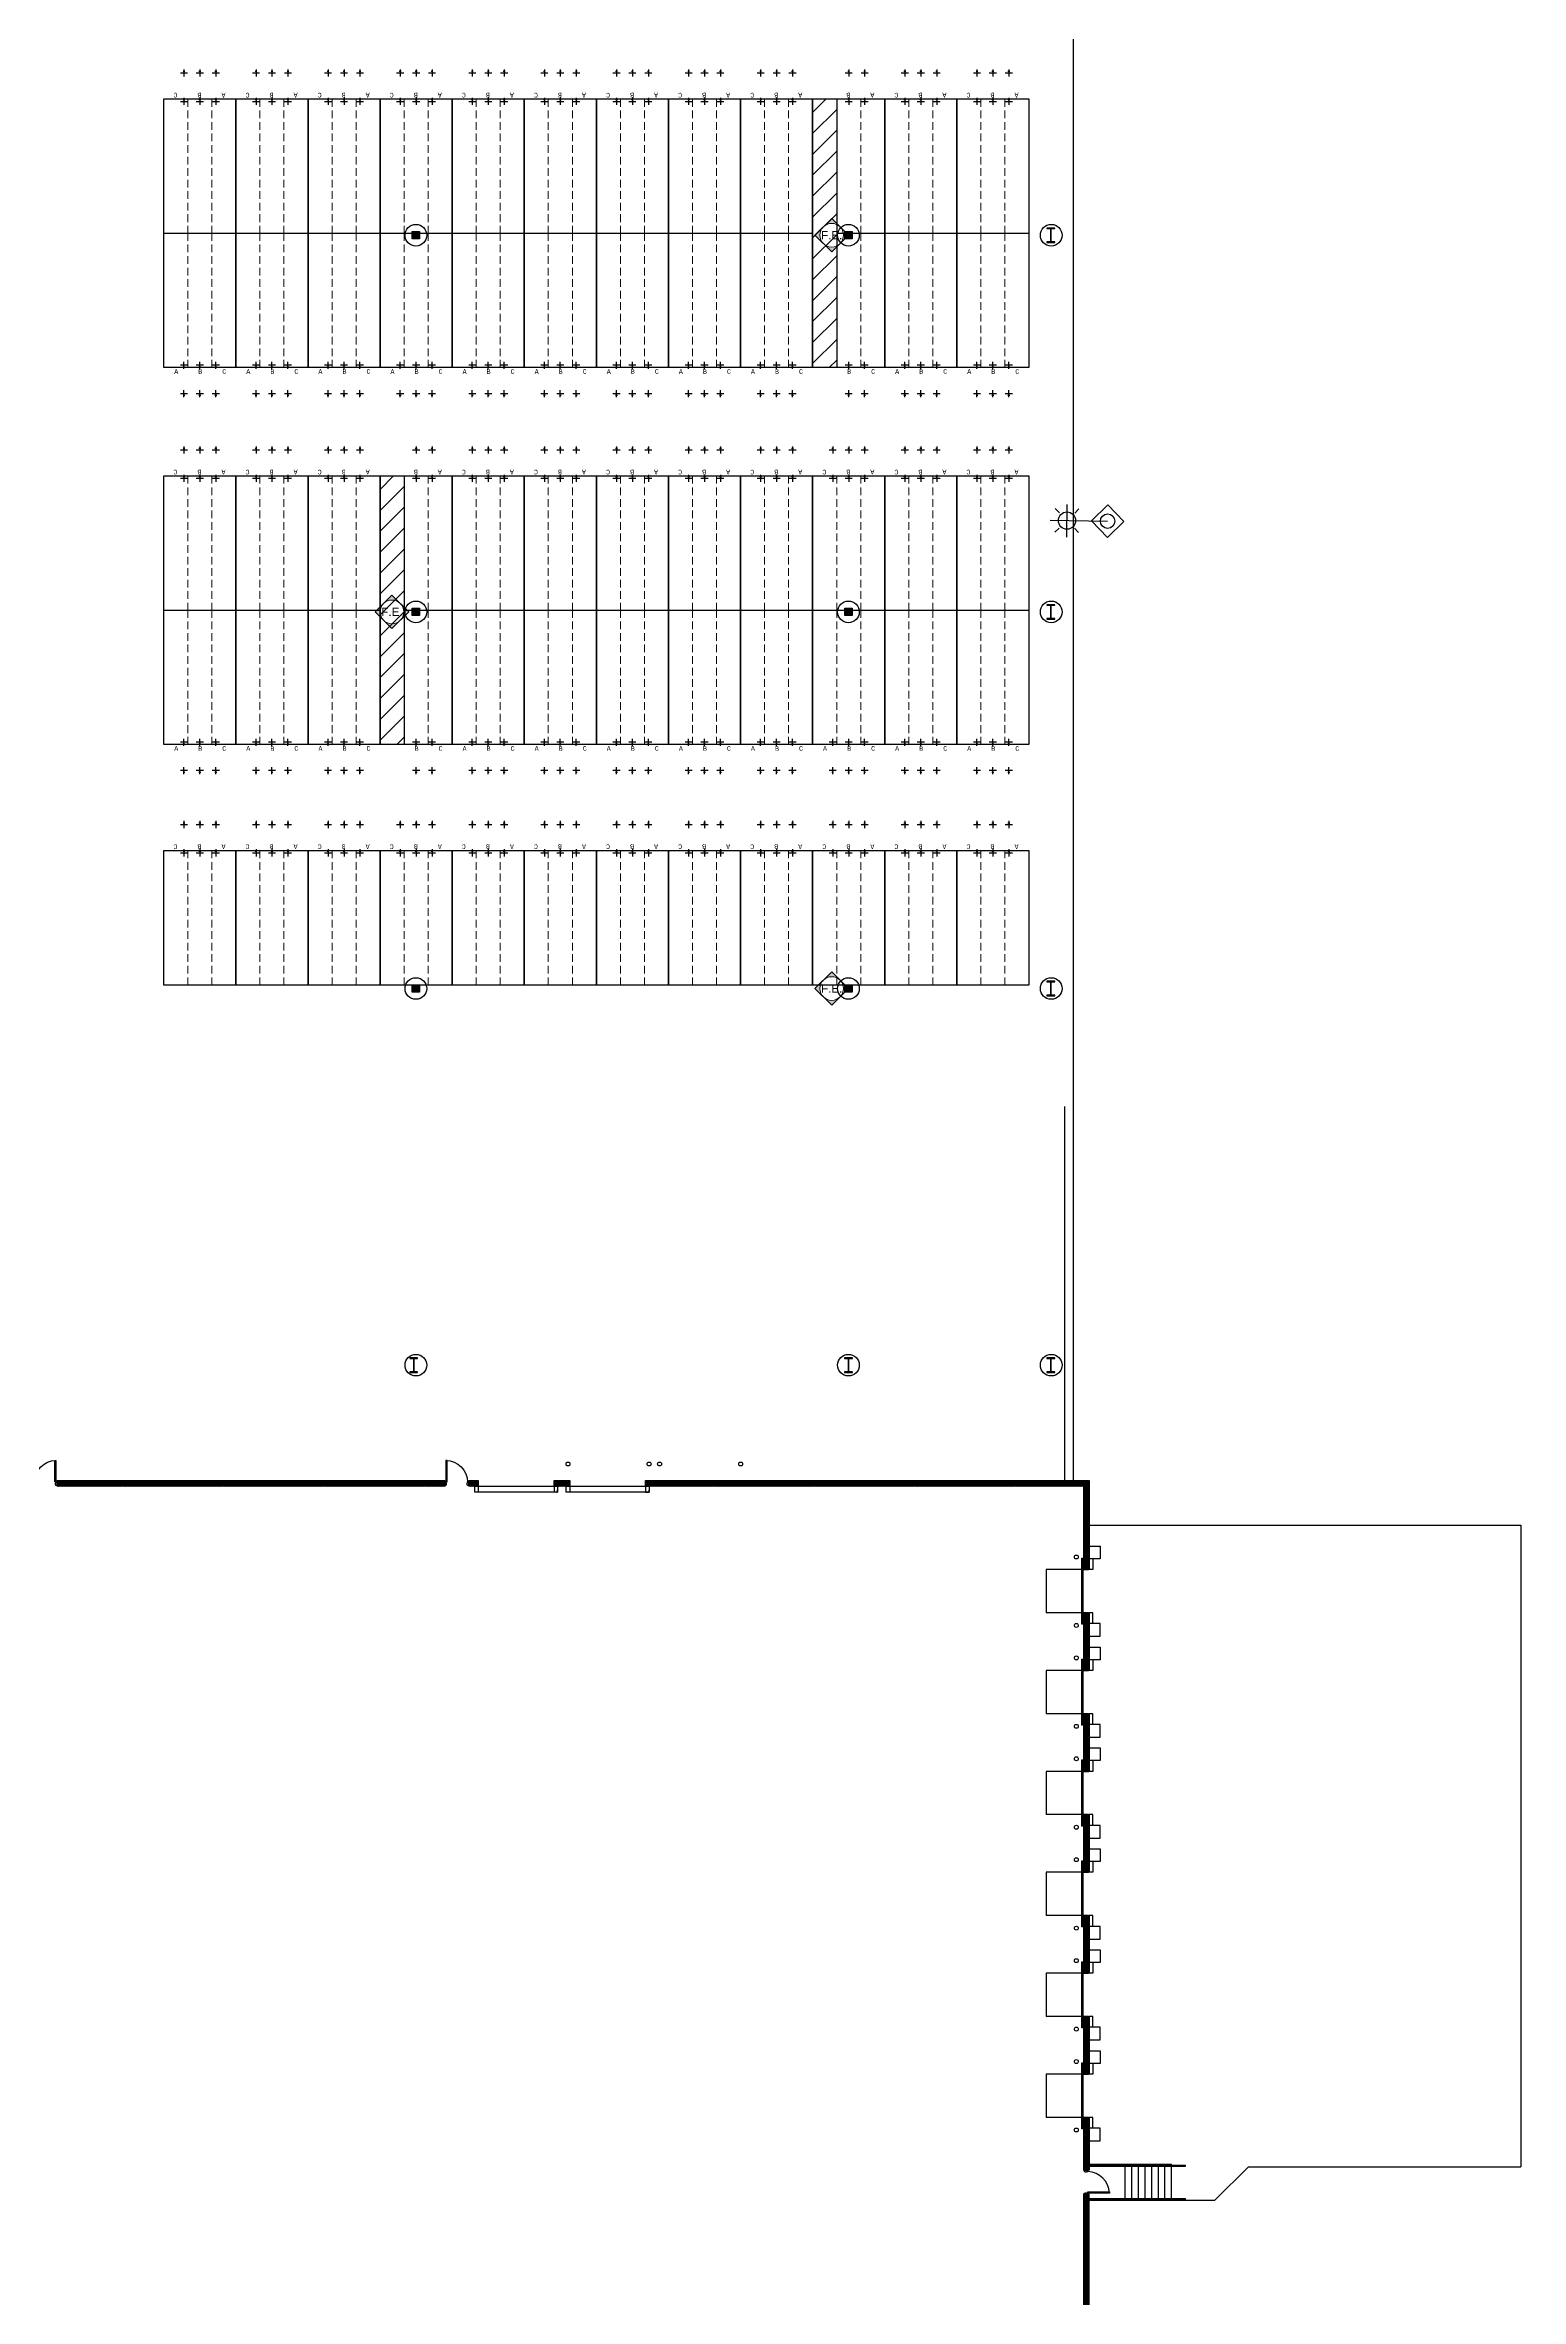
# Model space of a CAD drawing. Header units: inches. Extents: x -233729 to 737493, y -275239 to 196021.
# Drawn here: x 385076 to 447473, y -107052 to -11750 of the extents above; entities that cross this region are included whole.
import ezdxf
from ezdxf.enums import TextEntityAlignment as Align

# ---------------------------------------------------------------- set-up
doc = ezdxf.new("R2010")
doc.units = ezdxf.units.IN
doc.header["$MEASUREMENT"] = 0
doc.linetypes.add('DASHED', pattern=[0.75, 0.5, -0.25])
doc.linetypes.add('HIDDEN', pattern=[0.30000000000000004, 0.2, -0.1])
for name, color, linetype in [('_FL_EXT_ELECTRICAL', 252, 'Continuous'), ('_FL_FAC_SAFETY', 2, 'Continuous'), ('_FL_FAC_WALLS', 252, 'Continuous'), ('_FL_NEW WH_WALLS', 1, 'Continuous'), ('Bin location transponder', 250, 'Continuous'), ('WF_numbers', 6, 'Continuous')]:
    doc.layers.add(name, color=color, linetype=linetype)
for name, color, linetype, lineweight in [('WF dimensions', 3, 'Continuous', 30), ('WF dimentions', 3, 'Continuous', 30), ('WF transponder', 3, 'Continuous', 30), ('WF_bay', 5, 'Continuous', 30), ('WF_sketch_stock_areas', 30, 'Continuous', 30)]:
    doc.layers.add(name, color=color, linetype=linetype, lineweight=lineweight)
doc.styles.add('ARIAL', font='arial.ttf')
doc.styles.add('WF_txt', font='consola.ttf')
pattern_1 = [(215.834269102298, (1408095.414856791, -562630.7663816214), (14.63606686570364, -20.26784514206315), [])]

# ---------------------------------------------------------------- blocks, each defined once
blk = doc.blocks.new('*U154')
at = {"color": 0}
for points in [[(1164.737522074677, 895.8059546615999), (1164.737522074677, 845.0059546616001), (250.3375220746779, 845.0059546616002), (250.3375220746779, 895.8059546616004)], [(1215.537522074678, 895.8059546615999), (1164.737522074677, 895.8059546615999), (1164.737522074677, 946.6059546615998), (1317.137522074677, 946.6059546615998), (1317.137522074677, 895.8059546615999), (1279.037522074677, 895.8059546615999), (1279.037522074677, 879.9309546615999), (1215.537522074678, 879.9309546615999)], [(1215.537522074677, -18.59404533840006), (1164.737522074677, -18.59404533840006), (1164.737522074677, -69.39404533840002), (1317.137522074677, -69.39404533840002), (1317.137522074677, -18.59404533840006), (1279.037522074677, -18.59404533840006), (1279.037522074677, -2.719045338400064), (1215.537522074677, -2.719045338400064)]]:
    blk.add_lwpolyline(points, close=True, dxfattribs=at)
blk.add_arc((1201.09813806807, 932.1665706549907), 951.4556444309696, 182.1901360048669, 267.8098639951264, dxfattribs=at)
blk = doc.blocks.new('Safety Ballard')
at = {"color": 0}
blk.add_circle((0, 0), 82.55, dxfattribs=at)
blk = doc.blocks.new('*U153')
at = {"color": 0}
for points in [[(1164.737522074677, -18.59404533840086), (1164.737522074677, 32.2059546615991), (250.3375220746779, 32.20595466159875), (250.3375220746779, -18.5940453384012)], [(1215.537522074677, 895.8059546615992), (1164.737522074677, 895.8059546615992), (1164.737522074677, 946.6059546615993), (1317.137522074677, 946.6059546615993), (1317.137522074677, 895.8059546615992), (1279.037522074677, 895.8059546615992), (1279.037522074677, 879.930954661599), (1215.537522074677, 879.930954661599)], [(1215.537522074678, -18.59404533840086), (1164.737522074677, -18.59404533840086), (1164.737522074677, -69.39404533840082), (1317.137522074677, -69.39404533840082), (1317.137522074677, -18.59404533840086), (1279.037522074677, -18.59404533840086), (1279.037522074677, -2.71904533840086), (1215.537522074678, -2.71904533840086)]]:
    blk.add_lwpolyline(points, close=True, dxfattribs=at)
blk.add_arc((1201.09813806807, -54.95466133179196), 951.4556444309696, 92.1901360048735, 177.8098639951331, dxfattribs=at)
blk = doc.blocks.new('FL_Building')
at = {"layer": '_FL_FAC_WALLS', "transparency": 33554687}
h = blk.add_hatch(dxfattribs=at)
h.set_pattern_fill('ANSI31', color=253, scale=199.9999999999999, angle=90)
h.set_pattern_definition([(215.834269102298, (1402922.59275186, -562630.7663815618), (14.63606686570364, -20.26784514206315), [])])
h.paths.add_polyline_path([(2288876.081738472, -156965.5638296008), (2272484.479378581, -156965.5638275742), (2272484.479378641, -156762.363828361), (2288876.081738353, -156762.3638299703)])
h = blk.add_hatch(dxfattribs=at)
h.set_pattern_fill('ANSI31', color=253, scale=199.9999999999999, angle=90)
h.set_pattern_definition([(215.834269102298, (1404404.492751837, -562630.7663814425), (14.63606686570364, -20.26784514206315), [])])
h.paths.add_polyline_path([(2289892.081738353, -156762.36383003), (2290293.681738496, -156762.3638299703), (2290293.681738496, -156965.5638296604), (2289892.081738472, -156965.5638296604)])
h = blk.add_hatch(dxfattribs=at)
h.set_pattern_fill('ANSI31', color=253, scale=199.9999999999999, angle=90)
h.set_pattern_definition([(215.834269102298, (1408274.492752075, -562630.7663815022), (14.63606686570364, -20.26784514206315), [])])
h.paths.add_polyline_path([(2293493.681738556, -156762.3638299108), (2294163.681738675, -156762.3638299108), (2294163.681738734, -156965.5638296604), (2293493.681738615, -156965.5638297796)])
h = blk.add_hatch(dxfattribs=at)
h.set_pattern_fill('ANSI31', color=253, scale=199.9999999999999, angle=90)
h.set_pattern_definition(pattern_1)
h.paths.add_polyline_path([(2297363.681738735, -156762.3638301492), (2316085.396547318, -156762.3638310432), (2316085.396547318, -156965.5638305545), (2297363.681738735, -156965.5638296604)])
h = blk.add_hatch(dxfattribs=at)
h.set_pattern_fill('ANSI31', color=8, scale=199.9999999999999, angle=90)
h.set_pattern_definition(pattern_1)
h.paths.add_polyline_path([(2315882.196547389, -160491.3526295423), (2316085.396547437, -160491.3526293635), (2316085.396547377, -156965.563829422), (2315882.196547389, -156965.5638296604)])
h = blk.add_hatch(dxfattribs=at)
h.set_pattern_fill('ANSI31', color=8, scale=199.9999999999999, angle=90)
h.set_pattern_definition(pattern_1)
h.paths.add_polyline_path([(2315882.196547389, -164758.5526297092), (2316085.396547377, -164758.5526294708), (2316085.396547437, -162320.1526294947), (2315882.196547389, -162320.1526294947)])
h = blk.add_hatch(dxfattribs=at)
h.set_pattern_fill('ANSI31', color=8, scale=199.9999999999999, angle=90)
h.set_pattern_definition(pattern_1)
h.paths.add_polyline_path([(2315882.196547389, -169025.7526295185), (2316085.396547437, -169025.7526295185), (2316085.396547377, -166587.3526294827), (2315882.196547389, -166587.3526295423)])
h = blk.add_hatch(dxfattribs=at)
h.set_pattern_fill('ANSI31', color=8, scale=199.9999999999999, angle=90)
h.set_pattern_definition(pattern_1)
h.paths.add_polyline_path([(2315882.196547389, -173292.9526295066), (2316085.396547437, -173292.9526296854), (2316085.396547377, -170854.5526295304), (2315882.196547509, -170854.5526295304)])
h = blk.add_hatch(dxfattribs=at)
h.set_pattern_fill('ANSI31', color=8, scale=199.9999999999999, angle=90)
h.set_pattern_definition(pattern_1)
h.paths.add_polyline_path([(2315882.196547389, -177560.1526295543), (2316085.396547437, -177560.1526294947), (2316085.396547437, -175121.7526295185), (2315882.196547389, -175121.7526295185)])
h = blk.add_hatch(dxfattribs=at)
h.set_pattern_fill('ANSI31', color=8, scale=199.9999999999999, angle=90)
h.set_pattern_definition(pattern_1)
h.paths.add_polyline_path([(2315882.196547389, -181827.3526295423), (2316085.396547437, -181827.3526295423), (2316085.396547377, -179388.9526295066), (2315882.196547389, -179388.9526293874)])
h = blk.add_hatch(dxfattribs=at)
h.set_pattern_fill('ANSI31', color=8, scale=199.9999999999999, angle=90)
h.set_pattern_definition(pattern_1)
h.paths.add_polyline_path([(2315882.196547389, -185891.3526295424), (2316085.396547437, -185891.3526294827), (2316085.396547437, -183656.1526295542), (2315882.196547449, -183656.1526293754)])
h = blk.add_hatch(dxfattribs=at)
h.set_pattern_fill('ANSI31', color=8, scale=199.9999999999999, angle=90)
h.set_pattern_definition(pattern_1)
h.paths.add_polyline_path([(2316085.396547377, -186907.3526295423), (2315882.196547509, -186907.3526295423), (2315882.196547449, -295434.3688310385), (2316085.396547437, -295434.3688309193)])
at = {"color": 0}
for points in [[(2289892.081738353, -156724.2638291716), (2290293.681738496, -156724.2638296485), (2290293.681738496, -156965.5638296604), (2289892.081738353, -156965.5638292432)], [(2290141.281738639, -156965.5638300776), (2293646.081738651, -156965.563829422), (2293646.081738711, -157213.2138295174), (2290141.281738579, -157213.2138301134)], [(2293493.681738675, -156724.2638294697), (2294163.681738853, -156724.2638295293), (2294163.681738734, -156965.5638296604), (2293493.681738615, -156965.563829422)], [(2294011.281738758, -156965.5638296604), (2297516.08173883, -156965.5638296604), (2297516.081738711, -157213.2138296366), (2294011.281738818, -157213.2138296366)], [(2316085.396547377, -186907.3526295423), (2315882.196547509, -186907.3526295423), (2315882.196547449, -295434.3688310385), (2316085.396547437, -295434.3688309193)]]:
    blk.add_lwpolyline(points, close=True, dxfattribs=at)
at = {"color": 0, "linetype": 'HIDDEN'}
for points in [[(2290293.681738675, -157213.2138301134), (2290141.281738579, -157213.2138301134), (2290141.28173852, -156965.563830018), (2290293.681738496, -156965.5638301968)], [(2293493.681738735, -157213.2138294577), (2293646.081738711, -157213.2138295174), (2293646.081738651, -156965.563829422), (2293493.681738735, -156965.563829422)], [(2294163.681738734, -157213.2138296366), (2294011.281738818, -157213.2138296366), (2294011.281738758, -156965.5638296604), (2294163.681738734, -156965.5638296604)], [(2297363.681738854, -157213.213829577), (2297516.081738711, -157213.2138296366), (2297516.081738889, -156965.5638296604), (2297363.681738735, -156965.5638296604)]]:
    blk.add_lwpolyline(points, close=True, dxfattribs=at)
at = {"layer": '_FL_FAC_WALLS', "color": 0}
for p, q in [((2316123.496547401, -158611.7526295185), (2334373.396547377, -158611.7526295185)), ((2334373.396547377, -158611.7526295185), (2334373.396547377, -185738.9526295662)), ((2315805.996547461, -160008.7526295185), (2315856.796547413, -160008.7526295185)), ((2315805.996547461, -162802.7526295185), (2315805.996547461, -160008.7526295185)), ((2315856.796547413, -160008.7526295185), (2315856.796547413, -162802.7526295185)), ((2316123.496547461, -159500.7526295185), (2316580.696547389, -159500.7526295185)), ((2316580.696547509, -160034.1526294946), (2316123.49654752, -160034.1526295543)), ((2316275.896547377, -160034.1526295543), (2316275.896547377, -160491.3526295423)), ((2316580.696547389, -159500.7526295185), (2316580.696547509, -160034.1526294946)), ((2314294.696547508, -160491.3526294827), (2314294.696547389, -162320.1526294947)), ((2315805.996547521, -160491.3526294827), (2314294.696547508, -160491.3526294827)), ((2316275.896547377, -160491.3526295423), (2316123.496547461, -160491.3526294827)), ((2315805.996547461, -162320.1526296139), (2314294.696547389, -162320.1526294947)), ((2315856.796547413, -162802.7526295185), (2315805.996547461, -162802.7526295185)), ((2316275.896547437, -162320.1526295543), (2316123.496547401, -162320.1526294947)), ((2316580.696547389, -162777.3526295423), (2316123.496547461, -162777.3526294827)), ((2316275.896547437, -162777.3526294827), (2316275.896547437, -162320.1526295543)), ((2316580.696547389, -163310.7526293397), (2316580.696547389, -162777.3526295423)), ((2316123.496547461, -163310.7526294589), (2316580.696547389, -163310.7526293397)), ((2316123.49654752, -163767.9526295066), (2316580.696547389, -163767.9526295066)), ((2316580.696547389, -163767.9526295066), (2316580.696547389, -164301.3526295423)), ((2314294.696547389, -164758.5526295304), (2314294.696547389, -166587.3526295423)), ((2315805.996547401, -164758.5526295304), (2314294.696547389, -164758.5526295304)), ((2315805.996547401, -167069.9526295066), (2315805.996547461, -164275.9526296854)), ((2315805.996547461, -164275.9526296854), (2315856.796547473, -164275.9526295066)), ((2315856.796547473, -164275.9526295066), (2315856.796547413, -167069.9526295662)), ((2316580.696547389, -164301.3526295423), (2316123.496547401, -164301.3526295423)), ((2316275.896547437, -164758.5526295304), (2316123.496547461, -164758.5526295304)), ((2316275.896547437, -164301.3526295423), (2316275.896547437, -164758.5526295304)), ((2315805.996547461, -166587.3526295423), (2314294.696547389, -166587.3526295423)), ((2316275.896547377, -166587.3526295423), (2316123.496547461, -166587.3526296616)), ((2316275.896547377, -167044.5526295304), (2316275.896547377, -166587.3526295423)), ((2315856.796547413, -167069.9526295662), (2315805.996547401, -167069.9526295066)), ((2316580.696547389, -167044.5526295304), (2316123.496547401, -167044.5526295304)), ((2316123.496547401, -167577.9526293874), (2316580.696547389, -167577.9526293874)), ((2316580.696547389, -167577.9526293874), (2316580.696547389, -167044.5526295304)), ((2315805.996547401, -168543.1526296734), (2315856.796547413, -168543.1526295543)), ((2315805.996547461, -171337.1526294947), (2315805.996547401, -168543.1526296734)), ((2315856.796547413, -168543.1526295543), (2315856.796547413, -171337.1526295542)), ((2316123.496547461, -168035.1526293755), (2316580.696547389, -168035.1526296139)), ((2316580.696547389, -168568.5526295304), (2316123.496547401, -168568.5526295304)), ((2316275.896547556, -168568.55262959), (2316275.896547377, -169025.7526295185)), ((2316580.696547389, -168035.1526296139), (2316580.696547389, -168568.5526295304)), ((2314294.696547389, -169025.7526295185), (2314294.696547389, -170854.5526295304)), ((2315805.996547461, -169025.7526295185), (2314294.696547389, -169025.7526295185)), ((2316275.896547377, -169025.7526295185), (2316123.496547461, -169025.7526295185)), ((2315805.996547401, -170854.5526295304), (2314294.696547389, -170854.5526295304)), ((2315856.796547413, -171337.1526295542), (2315805.996547461, -171337.1526294947)), ((2316275.896547496, -170854.5526293516), (2316123.496547461, -170854.5526294708)), ((2316580.696547509, -171311.7526296377), (2316123.496547401, -171311.7526295781)), ((2316275.896547437, -171311.7526295185), (2316275.896547496, -170854.5526293516)), ((2316580.696547509, -171845.1526294947), (2316580.696547509, -171311.7526296377)), ((2316123.49654752, -171845.1526294947), (2316580.696547509, -171845.1526294947)), ((2316123.496547401, -172302.3526295423), (2316580.696547389, -172302.3526295423)), ((2316580.696547389, -172302.3526295423), (2316580.696547389, -172835.7526295185)), ((2315805.996547401, -173292.9526295662), (2314294.696547508, -173292.9526295662)), ((2314294.696547508, -173292.9526295662), (2314294.696547389, -175121.7526295185)), ((2315805.996547521, -172810.3526294231), (2315856.796547413, -172810.3526295424)), ((2315805.996547461, -175604.3526294827), (2315805.996547521, -172810.3526294231)), ((2315856.796547413, -172810.3526295424), (2315856.796547413, -175604.352629602)), ((2316580.696547389, -172835.7526295185), (2316123.496547461, -172835.7526295185)), ((2316275.896547437, -173292.9526295066), (2316123.496547401, -173292.9526295066)), ((2316275.896547437, -172835.7526296973), (2316275.896547437, -173292.9526295066)), ((2315805.996547461, -175121.7526295185), (2314294.696547389, -175121.7526295185)), ((2316275.896547437, -175121.7526293397), (2316123.49654752, -175121.7526295185)), ((2316275.896547437, -175578.9526295662), (2316275.896547437, -175121.7526293397)), ((2315856.796547413, -175604.352629602), (2315805.996547461, -175604.3526294827)), ((2316580.696547389, -175578.9526295662), (2316123.49654752, -175578.9526296854)), ((2316123.496547401, -176112.3526295423), (2316580.696547389, -176112.3526295423)), ((2316580.696547389, -176112.3526295423), (2316580.696547389, -175578.9526295662)), ((2315805.996547401, -177077.5526295304), (2315856.796547413, -177077.5526295304)), ((2315805.996547461, -179871.5526294112), (2315805.996547401, -177077.5526295304)), ((2315856.796547413, -177077.5526295304), (2315856.796547532, -179871.55262959)), ((2316123.496547401, -176569.5526295304), (2316580.696547389, -176569.5526295304)), ((2316580.696547449, -177102.9526293874), (2316123.496547461, -177102.9526293874)), ((2316275.896547556, -177102.9526294469), (2316275.896547437, -177560.1526295543)), ((2316580.696547389, -176569.5526295304), (2316580.696547449, -177102.9526293874)), ((2314294.696547389, -177560.1526294947), (2314294.696547389, -179388.9526295066)), ((2315805.996547461, -177560.1526294947), (2314294.696547389, -177560.1526294947)), ((2316275.896547437, -177560.1526295543), (2316123.496547401, -177560.1526294947)), ((2315805.996547401, -179388.9526295066), (2314294.696547389, -179388.9526295066)), ((2315856.796547532, -179871.55262959), (2315805.996547461, -179871.5526294112)), ((2316275.896547556, -179388.9526295066), (2316123.496547401, -179388.9526295066)), ((2316580.696547509, -179846.1526294946), (2316123.496547461, -179846.1526294946)), ((2316275.896547437, -179846.1526293754), (2316275.896547556, -179388.9526295066)), ((2316580.696547509, -180379.55262959), (2316580.696547509, -179846.1526294946)), ((2316123.496547461, -180379.55262959), (2316580.696547509, -180379.55262959)), ((2316123.496547401, -180836.7526295185), (2316580.696547389, -180836.7526295185)), ((2316580.696547389, -180836.7526295185), (2316580.696547389, -181370.1526293754)), ((2314294.696547508, -181827.3526294827), (2314294.696547389, -183656.1526295542)), ((2315805.996547401, -181827.3526295423), (2314294.696547508, -181827.3526294827)), ((2315805.996547461, -181344.7526295185), (2315856.796547532, -181344.7526293993)), ((2315805.996547461, -184138.7526294589), (2315805.996547461, -181344.7526295185)), ((2315856.796547532, -181344.7526293993), (2315856.796547413, -184138.7526295185)), ((2316580.696547389, -181370.1526293754), (2316123.496547461, -181370.1526294351)), ((2316275.896547377, -181827.3526295423), (2316123.496547401, -181827.3526295423)), ((2316275.896547437, -181370.1526294947), (2316275.896547377, -181827.3526295423)), ((2315805.996547461, -183656.1526295542), (2314294.696547389, -183656.1526295542)), ((2316123.496547461, -183656.1526295542), (2316123.49654752, -184113.3526294827)), ((2316275.896547437, -183656.1526294947), (2316123.496547461, -183656.1526295542)), ((2316275.896547437, -184113.3526295423), (2316275.896547437, -183656.1526294947)), ((2315856.796547413, -184138.7526295185), (2315805.996547461, -184138.7526294589)), ((2316580.696547389, -184113.3526294827), (2316123.49654752, -184113.3526294827)), ((2316123.496547461, -184646.7526295185), (2316580.696547389, -184646.7526296973)), ((2316580.696547389, -184646.7526296973), (2316580.696547389, -184113.3526294827)), ((2316123.496547401, -185637.3526294827), (2319603.296547413, -185637.3526293635)), ((2316123.496547401, -185675.4526295662), (2320187.496547401, -185675.4526295066)), ((2316123.496547401, -185713.5526295304), (2320187.496547341, -185713.5526293516)), ((2317647.496547401, -185675.4526295066), (2317647.49654752, -185637.3526294827)), ((2317647.496547401, -187085.1526294947), (2317647.49654746, -185713.5526293516)), ((2317926.896547377, -185675.4526293874), (2317926.896547377, -185637.3526294827)), ((2317926.896547377, -187085.1526294947), (2317926.896547437, -185713.5526294708)), ((2318206.296547413, -185675.4526295662), (2318206.296547413, -185637.3526294827)), ((2318206.296547532, -187085.1526294947), (2318206.296547413, -185713.5526295304)), ((2318485.696547389, -185675.4526295662), (2318485.696547389, -185637.3526295423)), ((2318485.696547389, -187085.1526294947), (2318485.696547389, -185713.5526295304)), ((2318765.096547366, -185675.4526295662), (2318765.096547544, -185637.3526295423)), ((2318765.096547425, -187085.1526296735), (2318765.096547485, -185713.5526295304)), ((2319044.496547461, -185675.4526295066), (2319044.49654752, -185637.3526296019)), ((2319044.496547401, -187085.1526296735), (2319044.496547401, -185713.5526295304)), ((2319323.896547377, -185675.4526295066), (2319323.896547437, -185637.3526295423)), ((2319323.896547377, -187085.1526294947), (2319323.896547437, -185713.5526294112)), ((2319603.296547473, -185675.4526293278), (2319603.296547413, -185637.3526293635)), ((2319603.296547413, -187085.1526294351), (2319603.296547413, -185713.5526295304)), ((2320187.496547341, -185713.5526293516), (2320187.496547401, -185675.4526295066)), ((2321432.096547365, -187161.3526295423), (2322854.496547401, -185738.9526295066)), ((2322854.496547401, -185738.9526295066), (2334373.396547377, -185738.9526295662)), ((2316123.49654752, -187085.1526294947), (2320187.496547401, -187085.1526295543)), ((2316123.496547461, -187123.2526295185), (2320187.496547341, -187123.2526295185)), ((2316123.496547461, -187161.3526295423), (2319603.296547532, -187161.3526294827)), ((2317647.496547401, -187161.3526294827), (2317647.49654746, -187123.2526295185)), ((2317926.896547377, -187161.3526295423), (2317926.896547437, -187123.2526295185)), ((2318206.296547413, -187161.3526295423), (2318206.296547413, -187123.2526295185)), ((2318485.696547389, -187161.3526295423), (2318485.696547389, -187123.2526295781)), ((2318765.096547366, -187161.3526295423), (2318765.096547485, -187123.2526296973)), ((2319044.496547401, -187161.3526295423), (2319044.496547401, -187123.2526295781)), ((2319323.896547377, -187161.3526295423), (2319323.896547437, -187123.2526293397)), ((2319603.296547532, -187161.3526294827), (2319603.296547413, -187123.2526293397)), ((2319603.296547532, -187161.3526294827), (2321432.096547365, -187161.3526295423)), ((2320187.496547341, -187123.2526295185), (2320187.496547401, -187085.1526295543))]:
    blk.add_line(p, q, dxfattribs=at)
for points in [[(2288876.081738353, -156762.3638300896), (2272484.479378581, -156762.3638347387), (2272484.4793787, -156724.2638348937), (2288876.081738472, -156724.2638300061)], [(2272484.479378641, -156762.3638305664), (2288876.081738413, -156762.3638343811), (2288876.081738472, -156965.56382972), (2272484.479378581, -156965.5638259053)], [(2290293.681738615, -156762.3638299703), (2289892.081738293, -156762.3638300896), (2289892.081738353, -156724.2638301849), (2290293.681738496, -156724.2638300061)], [(2294163.681738734, -156762.3638299703), (2293493.681738556, -156762.3638301492), (2293493.681738556, -156724.2638302445), (2294163.681738853, -156724.2638298869)], [(2297363.681738735, -156724.2638296485), (2316085.396547437, -156724.2638304233), (2316085.396547318, -156965.5638305545), (2297363.681738735, -156965.5638296604)], [(2316085.396547198, -156762.3638305068), (2297363.681738735, -156762.3638304472), (2297363.681738675, -156724.2638304829), (2316085.396547198, -156724.2638306618)], [(2315882.196547389, -160491.3526295423), (2316085.396547437, -160491.3526293635), (2316085.396547377, -156965.563829422), (2315882.196547389, -156965.5638296604)], [(2316085.396547437, -160491.3526293635), (2316085.396547377, -156724.2638307214), (2316123.496547282, -156724.2638309002), (2316123.496547461, -160491.3526294827)], [(2315882.196547389, -164758.5526297092), (2316085.396547377, -164758.5526294708), (2316085.396547437, -162320.1526294947), (2315882.196547389, -162320.1526294947)], [(2316085.396547377, -164758.5526294708), (2316085.396547437, -162320.1526294947), (2316123.496547401, -162320.1526294947), (2316123.496547461, -164758.5526295304)], [(2315882.196547389, -169025.7526295185), (2316085.396547437, -169025.7526295185), (2316085.396547377, -166587.3526294827), (2315882.196547389, -166587.3526295423)], [(2316085.396547437, -169025.7526295185), (2316085.396547377, -166587.3526294827), (2316123.496547461, -166587.3526296616), (2316123.496547461, -169025.7526295185)], [(2315882.196547389, -173292.9526295066), (2316085.396547437, -173292.9526296854), (2316085.396547377, -170854.5526295304), (2315882.196547509, -170854.5526295304)], [(2316085.396547437, -173292.9526296854), (2316085.396547377, -170854.5526295304), (2316123.496547461, -170854.5526294708), (2316123.496547401, -173292.9526295066)], [(2315882.196547389, -177560.1526295543), (2316085.396547437, -177560.1526294947), (2316085.396547437, -175121.7526295185), (2315882.196547389, -175121.7526295185)], [(2316085.396547437, -177560.1526294947), (2316085.396547437, -175121.7526295185), (2316123.49654752, -175121.7526295185), (2316123.496547401, -177560.1526294947)], [(2315882.196547389, -181827.3526295423), (2316085.396547437, -181827.3526295423), (2316085.396547377, -179388.9526295066), (2315882.196547389, -179388.9526293874)], [(2316085.396547437, -181827.3526295423), (2316085.396547377, -179388.9526295066), (2316123.496547401, -179388.9526295066), (2316123.496547401, -181827.3526295423)], [(2315882.196547389, -185891.3526295424), (2316085.396547437, -185891.3526294827), (2316085.396547437, -183656.1526295542), (2315882.196547449, -183656.1526293754)], [(2316085.396547437, -185891.3526294827), (2316085.396547437, -183656.1526295542), (2316123.496547461, -183656.1526295542), (2316123.496547461, -185891.3526295424)], [(2316123.496547461, -186907.3526295423), (2316085.396547377, -186907.3526295423), (2316085.396547437, -295434.3688309193), (2316123.496547461, -295434.3688307405)]]:
    blk.add_lwpolyline(points, close=True, dxfattribs=at)
at = {"color": 0, "xscale": -1, "rotation": 90}
for name, p in [('*U153', (2272415.085333288, -155623.0263061523)), ('*U154', (2289822.687693119, -155623.026309967))]:
    blk.add_blockref(name, p, dxfattribs=at)
at = {"layer": '_FL_FAC_SAFETY'}
for p in [(2294083.028843641, -156025.7638295889), (2297512.028843522, -156025.7638297677), (2297956.528843522, -156025.7638295889), (2301385.528843522, -156025.7638296485), (2315577.396547377, -159957.9526295066), (2315577.396547377, -162853.5526293516), (2315577.396547437, -164225.1526294947), (2315577.396547437, -167120.7526295185), (2315577.396547556, -168492.3526295423), (2315577.396547437, -171387.9526295662), (2315577.396547437, -172759.5526295304), (2315577.396547437, -175655.1526294947), (2315577.396547556, -177026.7526295185), (2315577.396547496, -179922.3526296616), (2315577.396547437, -181293.9526295662), (2315577.396547377, -184189.5526295304)]:
    blk.add_blockref('Safety Ballard', p, dxfattribs=at)
at = {"layer": '_FL_FAC_WALLS', "color": 0, "rotation": 179.9999999999999}
blk.add_blockref('*U154', (2317224.734069586, -185960.7466747761), dxfattribs=at)
blk = doc.blocks.new('A$C667968a6')
at = {"layer": '_FL_FAC_WALLS', "linetype": 'Continuous', "lineweight": -3}
blk.add_blockref('FL_Building', (-2249813.746555567, 156686.1638379097), dxfattribs=at)
blk = doc.blocks.new('LS1')
at = {"color": 0}
for p, q in [((-0.0530815623290835, 0.2352820445264427), (-0.0341956818168399, 0.2163961640141991)), ((2.84e-14, 0.2572691475552205), (0, -1.42e-14)), ((0.0530815623291119, 0.235282044526457), (0.0341956818168683, 0.2163961640142133)), ((-0.0750686653578612, 0.1822004821971035), (0.0721790999999712, 0.1822004821971035)), ((-0.0341956818168683, 0.1480048003804626), (-0.0530815623291119, 0.1291189198682332)), ((0.0341956818168967, 0.1480048003804768), (0.0530815623291119, 0.129118919868219))]:
    blk.add_line(p, q, dxfattribs=at)
at = {"color": 0, "flags": 128}
blk.add_lwpolyline([(-1.137e-13, 0.0725953984493799), (-0.0725953984493515, 9.95e-14), (-8.53e-14, -0.0725953984491667), (0.0725953984491525, 9.95e-14)], close=True, dxfattribs=at)
at = {"color": 0}
for centre, radius in [((2.84e-14, 0.1822004821973451), 0.0386879976), ((0, -1.42e-14), 0.03240119799)]:
    blk.add_circle(centre, radius, dxfattribs=at)
blk = doc.blocks.new('*U17', base_point=(1598074.423, 829437.0129999999, 569.798))
at = {"xscale": 30.92178326998604, "yscale": 30.92178326998604, "zscale": 30.92178326998604, "rotation": 170}
blk.add_blockref('LS1', (1598074.423, 829437.0129999999, 569.798), dxfattribs=at)
blk = doc.blocks.new('*U24', base_point=(1598074.423, 829437.0129999999, 569.798))
at = {"xscale": 30.92178326998604, "yscale": 30.92178326998604, "zscale": 30.92178326998604, "rotation": 170}
blk.add_blockref('LS1', (1598074.423, 829437.0129999999, 569.798), dxfattribs=at)
blk = doc.blocks.new('A$C61e42c62')
at = {"layer": '_FL_NEW WH_WALLS'}
h = blk.add_hatch(color=256, dxfattribs=at)
h.dxf.hatch_style = 1
h.paths.add_polyline_path([(-1085.999998630956, 2077.500000003725), (-1073.999998630956, 2077.5), (-1073.999998630956, 2065.5), (-1085.999998629093, 2065.500000003726)])
h = blk.add_hatch(color=256, dxfattribs=at)
h.dxf.hatch_style = 1
h.paths.add_polyline_path([(-365.9999986272305, 2077.5), (-353.9999986290932, 2077.500000003725), (-353.9999986272305, 2065.500000003726), (-365.9999986272305, 2065.5)])
h = blk.add_hatch(color=256, dxfattribs=at)
h.dxf.hatch_style = 1
h.paths.add_polyline_path([(-1085.999998629093, 1450.5), (-1073.999998630956, 1450.500000003725), (-1073.999998630956, 1438.500000003725), (-1085.999998630956, 1438.5)])
h = blk.add_hatch(color=256, dxfattribs=at)
h.dxf.hatch_style = 1
h.paths.add_polyline_path([(-365.9999986290932, 1450.500000003725), (-353.9999986272305, 1450.500000003725), (-353.9999986290932, 1438.5), (-365.9999986290932, 1438.500000003725)])
h = blk.add_hatch(color=256, dxfattribs=at)
h.dxf.hatch_style = 1
h.paths.add_polyline_path([(-1085.999998630956, 823.5000000037253), (-1073.999998629093, 823.5000000037253), (-1073.999998630956, 811.5), (-1085.999998630956, 811.5000000037253)])
h = blk.add_hatch(color=256, dxfattribs=at)
h.dxf.hatch_style = 1
h.paths.add_polyline_path([(-365.9999986290932, 823.5000000037253), (-353.9999986290932, 823.5000000037253), (-353.9999986272305, 811.5000000037253), (-365.9999986290932, 811.5)])
for p, q in [((14.74999905750155, -4.249999996274709), (14.74999913200736, 2737.695361502469)), ((-1.8626451e-09, -1.499999996274709), (-1.8626451e-09, 620.8205053433776))]:
    blk.add_line(p, q, dxfattribs=at)
for points in [[(-1085.999998630956, 2077.500000003725), (-1073.999998630956, 2077.5), (-1073.999998630956, 2065.5), (-1085.999998629093, 2065.500000003726)], [(-365.9999986272305, 2077.5), (-353.9999986290932, 2077.500000003725), (-353.9999986272305, 2065.500000003726), (-365.9999986272305, 2065.5)], [(-1085.999998629093, 1450.5), (-1073.999998630956, 1450.500000003725), (-1073.999998630956, 1438.500000003725), (-1085.999998630956, 1438.5)], [(-365.9999986290932, 1450.500000003725), (-353.9999986272305, 1450.500000003725), (-353.9999986290932, 1438.5), (-365.9999986290932, 1438.500000003725)], [(-1085.999998630956, 823.5000000037253), (-1073.999998629093, 823.5000000037253), (-1073.999998630956, 811.5), (-1085.999998630956, 811.5000000037253)], [(-365.9999986290932, 823.5000000037253), (-353.9999986290932, 823.5000000037253), (-353.9999986272305, 811.5000000037253), (-365.9999986290932, 811.5)]]:
    blk.add_lwpolyline(points, close=True, dxfattribs=at)
for points in [[(-16.50000041723251, 2083.5), (-29.50000041536987, 2083.5), (-29.50000041723252, 2082.500000003725), (-23.50000041909516, 2082.5), (-23.50000041723252, 2060.500000003726), (-29.50000041723252, 2060.5), (-29.50000041909516, 2059.5), (-16.50000041909516, 2059.500000003725), (-16.50000041909516, 2060.500000003726), (-22.50000041723251, 2060.500000003726), (-22.50000041723251, 2082.5), (-16.50000041723251, 2082.5), (-16.50000041723251, 2083.5)], [(-16.50000041723251, 1456.5), (-29.50000041909516, 1456.500000003725), (-29.50000041723252, 1455.5), (-23.50000041723252, 1455.500000003725), (-23.50000041723252, 1433.5), (-29.50000041723252, 1433.5), (-29.50000041536987, 1432.500000003725), (-16.50000041723251, 1432.5), (-16.50000041723251, 1433.5), (-22.50000041909516, 1433.5), (-22.50000041723251, 1455.500000003725), (-16.50000041723251, 1455.500000003725), (-16.50000041723251, 1456.5)], [(-16.50000041723251, 829.4999999999999), (-29.50000041723252, 829.4999999999999), (-29.50000041909516, 828.5000000037253), (-23.50000041723252, 828.5), (-23.50000041723252, 806.5000000037253), (-29.50000041723252, 806.4999999999999), (-29.50000041723252, 805.4999999999999), (-16.50000041723251, 805.5000000037253), (-16.50000041723251, 806.5000000037253), (-22.50000041536987, 806.5000000037253), (-22.50000041723251, 828.5), (-16.50000041909516, 828.5), (-16.50000041723251, 829.4999999999999)], [(-1077.047286994755, 202.5), (-1090.047286994755, 202.5000000037253), (-1090.047286996618, 201.5000000037253), (-1084.047286994755, 201.5), (-1084.047286992892, 179.5), (-1090.047286994755, 179.5), (-1090.047286994755, 178.5), (-1077.047286994755, 178.5), (-1077.047286994755, 179.5000000037253), (-1083.047286992892, 179.5), (-1083.047286994755, 201.5000000037253), (-1077.047286996618, 201.5), (-1077.047286994755, 202.5)], [(-353.4999986272305, 202.5000000037253), (-366.4999986272305, 202.5), (-366.4999986290932, 201.5), (-360.4999986272305, 201.5), (-360.4999986290932, 179.5), (-366.4999986290932, 179.5000000037253), (-366.4999986290932, 178.5000000037253), (-353.4999986272305, 178.5), (-353.4999986290932, 179.5), (-359.4999986290932, 179.5000000037253), (-359.4999986290932, 201.5), (-353.4999986290932, 201.5000000037253), (-353.4999986272305, 202.5000000037253)], [(-16.50000041723251, 202.5000000037253), (-29.50000041723252, 202.5000000037253), (-29.50000041723252, 201.5000000037253), (-23.50000041723252, 201.5000000037253), (-23.50000041723252, 179.5), (-29.50000041723252, 179.5000000037253), (-29.50000041723252, 178.5000000037253), (-16.50000041723251, 178.5), (-16.50000041723251, 179.5), (-22.50000041723251, 179.5000000037253), (-22.50000041723251, 201.5000000037253), (-16.50000041909516, 201.5000000037253), (-16.50000041723251, 202.5000000037253)]]:
    blk.add_lwpolyline(points, dxfattribs=at)
for centre in [(-1079.999998630956, 2071.5), (-359.9999986290932, 2071.5), (-22.50000041723251, 2071.500000003725), (-1079.999998630956, 1444.500000003725), (-359.9999986272305, 1444.500000003725), (-22.50000041723251, 1444.500000003725), (-1079.999998629093, 817.5000000037253), (-359.9999986290932, 817.5000000037253), (-22.50000041909516, 817.5000000037253), (-1079.999998630956, 190.5000000037253), (-359.9999986290932, 190.5000000037253), (-22.50000041536987, 190.5)]:
    blk.add_circle(centre, 18, dxfattribs=at)
blk = doc.blocks.new('F.E.')
at = {"layer": 'WF dimensions', "transparency": 33554687}
h = blk.add_hatch(color=7, dxfattribs=at)
h.dxf.hatch_style = 1
h.paths.add_polyline_path([(1153007.375168204, 1003175.601037025), (1152653.821777701, 1003529.154427707, -0.198912367379658), (1152800.268387139, 1003175.601037085, -0.1989123673906116), (1152653.821777642, 1002822.047646403)])
h.paths.add_polyline_path([(1152300.26838696, 1003882.707818269), (1151946.714996397, 1003529.154427767, -0.4142135623730951), (1152653.821777701, 1003529.154427707)])
h.paths.add_polyline_path([(1151800.26838696, 1003175.601037144, -0.198912367379658), (1151946.714996397, 1003529.154427767), (1151593.161605835, 1003175.601037025), (1151946.714996397, 1002822.047646403, -0.1989123673906115)])
h.paths.add_polyline_path([(1152653.821777642, 1002822.047646403, -0.4142135623484061), (1151946.714996397, 1002822.047646403), (1152300.26838702, 1002468.494255841)])
at = {"layer": 'WF dimensions', "color": 7, "lineweight": 5}
blk.add_lwpolyline([(1152300.268387079, 1002468.4942559), (1153007.375168264, 1003175.601037025), (1152300.26838702, 1003882.707818269), (1151593.161605835, 1003175.601037085)], close=True, dxfattribs=at)
blk.add_circle((1152300.268387079, 1003175.601037085), 500.0000000654701, dxfattribs=at)
at = {"layer": 'WF dimensions', "color": 7, "style": 'ARIAL'}
blk.add_text('F.E.', height=350, dxfattribs=at).set_placement((1152300.268387079, 1003175.601037085), align=Align.MIDDLE_CENTER)
blk = doc.blocks.new('A$C6afc150e')
at = {"layer": 'WF dimensions'}
blk.add_blockref('F.E.', (-1153007.375168264, -1003175.601037025), dxfattribs=at)
blk = doc.blocks.new('Bin location transponder')
at = {"layer": 'Bin location transponder', "color": 3, "lineweight": 30}
for p, q in [((-600, 0), (600, 0)), ((-150, 300), (150, 300)), ((0, 600), (0, -600))]:
    blk.add_line(p, q, dxfattribs=at)
blk = doc.blocks.new('WF 120x224in bay')
at = {"layer": 'WF_bay', "linetype": 'DASHED', "lineweight": 5, "ltscale": 650}
for p, q in [((1015.999998271465, 5689.600000079471), (1015.999998271465, 1.192092896e-07)), ((2031.999998271465, 5689.600000059606), (2031.999998271465, 5.96046448e-08))]:
    blk.add_line(p, q, dxfattribs=at)
at = {"layer": 'WF_bay'}
blk.add_lwpolyline([(-1.6689300537e-06, 5689.600000119209), (3047.999998271465, 5689.600000000001), (3047.999999880791, 1.192092896e-07), (-5.96046448e-08, 5.96046448e-08)], close=True, dxfattribs=at)
at = {"layer": 'WF transponder', "xscale": 0.25, "yscale": 0.25, "zscale": 0.25, "rotation": 180.0000000062352}
for p in [(849.9999999105931, 100.0000000894069), (1523.999999910593, 100.0000000894069), (2197.999999910593, 100.0000000894069), (849.9999999105931, -1099.999999910593), (1523.999999910593, -1099.999999910593), (2197.999999910593, -1099.999999910593)]:
    blk.add_blockref('Bin location transponder', p, dxfattribs=at)
at = {"layer": 'WF_numbers', "linetype": 'DASHED', "char_height": 200, "attachment_point": 1, "rotation": 1.027588346411229e-09, "style": 'WF_txt'}
for s, insert in [('A', (439.4118606448173, -62.35349720716476, -723.2652933599893)), ('B', (1455.411860466003, -62.35349720716476, -723.2652933599893)), ('C', (2471.411860346794, -62.35349732637406, -723.2652933599893))]:
    blk.add_mtext_dynamic_manual_height_columns(s, width=423.5307577799235, gutter_width=2117.653788942844, heights=[0], dxfattribs=dict(at, insert=insert))

msp = doc.modelspace()

# ---------------------------------------------------------------- hatches: boundary and pattern name
at = {"layer": 'WF dimentions', "transparency": 33554687}
h = msp.add_hatch(dxfattribs=at)
h.set_pattern_fill('ANSI31', color=8, scale=5000, angle=-80.83426910229804)
h.set_pattern_definition([(45, (-742957.5617467904, -850703.0690295524), (-441.9417382415922, 441.9417382415923), [])])
h.paths.add_polyline_path([(417528.3862591838, -14029.29200301817), (418544.3864176129, -14029.29200295856), (418544.3864176129, -25389.76870475462), (417528.3862591838, -25389.76870469501)])
h = msp.add_hatch(dxfattribs=at)
h.set_pattern_fill('ANSI31', color=8, scale=5000, angle=-80.83426910229804)
h.set_pattern_definition([(45, (-761245.5617464329, -866641.5690367048), (-441.9417382415922, 441.9417382415923), [])])
h.paths.add_polyline_path([(399240.386259601, -29967.79201017072), (400256.3864180301, -29967.79201017072), (400256.3864180301, -41328.26871190719), (399240.386259601, -41328.26871190719)])

# ---------------------------------------------------------------- linework, layer by layer
at = {"layer": 'WF dimentions', "elevation": -154943.5560000135}
for points in [[(417528.3862591838, -14029.29200301817), (418544.3864176129, -14029.29200295856), (418544.3864176129, -25389.76870475462), (417528.3862591838, -25389.76870469501)], [(399240.386259601, -29967.79201017072), (400256.3864180301, -29967.79201017072), (400256.3864180301, -41328.26871190719), (399240.386259601, -41328.26871190719)]]:
    msp.add_lwpolyline(points, close=True, dxfattribs=at)
at = {"layer": 'WF_bay'}
for p, q in [((417528.3862608527, -19718.89200214794, -154943.5560000135), (417528.3862592434, -14029.29200224331, -154943.5560000135)), ((418544.3862607931, -14029.2920021837, -154943.5560000135), (420576.3862591838, -14029.2920021837, -154943.5560000135)), ((420576.3862591838, -14029.2920021837, -154943.5560000135), (420576.3862607335, -19718.89200226715, -154943.5560000135)), ((417534.5864998553, -19718.89200214794, -154943.5560000135), (417528.3862608527, -19718.89200214794, -154943.5560000135)), ((420576.3862607335, -19718.89200226715, -154943.5560000135), (418544.3862608527, -19718.89200226715, -154943.5560000135)), ((399240.3862612103, -35657.39200941971, -154943.5560000135), (399240.386259601, -29967.79200957468, -154943.5560000135)), ((400256.3862611507, -29967.79200951507, -154943.5560000135), (402288.3862595413, -29967.79200951507, -154943.5560000135)), ((402288.3862595413, -29967.79200951507, -154943.5560000135), (402288.3862611506, -35657.39200959852, -154943.5560000135)), ((399245.7846991276, -35657.39200947931, -154943.5560000135), (399240.3862612103, -35657.39200941971, -154943.5560000135)), ((399240.3864181494, -35638.66871200255, -154943.5559999999), (399247.4957482075, -35638.66871194294, -154943.5559999999)), ((399240.3864197587, -41328.26871202638, -154943.5559999999), (399240.3864181494, -35638.66871200255, -154943.5559999999)), ((400234.6660141204, -35638.66871194294, -154943.5559999999), (402288.3864180897, -35638.66871206215, -154943.5559999999)), ((402288.3862611506, -35657.39200959852, -154943.5560000135), (400234.666014478, -35657.39200953892, -154943.5560000135)), ((402288.3864180897, -35638.66871206215, -154943.5559999999), (402288.386419699, -41328.26871196678, -154943.5559999999)), ((402288.386419699, -41328.26871196678, -154943.5559999999), (400256.3864180301, -41328.26871190719, -154943.5559999999))]:
    msp.add_line(p, q, dxfattribs=at)
at = {"layer": 'WF_bay', "linetype": 'DASHED', "lineweight": 5, "ltscale": 650}
for p, q in [((418544.3862607931, -19718.89200220754, -154943.5560000135), (418544.3862608527, -14029.2920021837, -154943.5560000135)), ((419560.3862607931, -19718.89200226715, -154943.5560000135), (419560.3862607931, -14029.29200230291, -154943.5560000135)), ((418544.3864174341, -19700.16870842626, -154943.5559999999), (418544.3864174937, -19718.89200214794, -154943.5559999999)), ((418544.3864174341, -19982.66211150339, -154943.5559999999), (418544.3864174341, -25389.76870845011, -154943.5559999999)), ((419560.3864174341, -19700.16870848587, -154943.5559999999), (419560.3864174341, -25389.76870850971, -154943.5559999999)), ((400256.3862612103, -35657.39200947931, -154943.5560000135), (400256.3862612103, -29967.79200945547, -154943.5560000135)), ((401272.3862612103, -35657.39200953892, -154943.5560000135), (401272.3862612103, -29967.79200957468, -154943.5560000135)), ((400256.3864180897, -35638.66871194294, -154943.5559999999), (400256.3864180897, -41328.26871190719, -154943.5559999999)), ((401272.3864180897, -35638.66871200255, -154943.5559999999), (401272.3864180897, -41328.26871202638, -154943.5559999999))]:
    msp.add_line(p, q, dxfattribs=at)
at = {"layer": 'WF_bay', "elevation": -154943.5559999999}
for points in [[(417528.386419103, -25389.76870850971), (417528.3864174937, -19700.16870842626), (417537.6600947235, -19700.16870842626)], [(418544.3864174341, -19700.16870842626), (420576.3864174341, -19700.16870854547), (420576.3864190434, -25389.76870845011), (418544.3864174341, -25389.76870850971)]]:
    msp.add_lwpolyline(points, dxfattribs=at)

# ---------------------------------------------------------------- block references
msp.add_blockref('A$C667968a6', (362913.687400013, -72406.61113022019, -162219.4367999999))
at = {"layer": '_FL_EXT_ELECTRICAL', "xscale": 304.8, "yscale": 304.8, "zscale": 304.8, "rotation": 279.165730897702}
for name in ['*U17', '*U24']:
    msp.add_blockref(name, (429997.5725734685, -31880.69245289018, -155478.4799999999), dxfattribs=at)
at = {"layer": '_FL_NEW WH_WALLS', "color": 0, "xscale": 25.39999999990112, "yscale": 25.39999999990112, "zscale": 25.39999999990112}
msp.add_blockref('A$C61e42c62', (428185.3373912428, -72406.61113022019, -162219.4367999999), dxfattribs=at)
at = {"layer": 'WF dimentions'}
for p in [(419041.3374261115, -19790.51113049438, -162219.4367999999), (400448.5373985028, -35716.31113026789, -162219.4367999999), (419041.3374261115, -51642.1111302202, -162219.4367999999)]:
    msp.add_blockref('A$C6afc150e', p, dxfattribs=at)
at = {"layer": 'WF transponder', "xscale": 0.25, "yscale": 0.25, "zscale": 0.25}
for p in [(419052.3862591837, -12929.29200230291, -154943.5560000135), (419726.3862591838, -12929.29200224331, -154943.5560000135), (419052.3862591837, -14129.29200224331, -154943.5560000135), (419726.3862591838, -14129.2920021837, -154943.5560000135), (400764.3862595414, -28867.79200957468, -154943.5560000135), (401438.3862595414, -28867.79200951508, -154943.5560000135), (400764.386259601, -30067.79200951507, -154943.5560000135), (401438.386259601, -30067.79200951507, -154943.5560000135)]:
    msp.add_blockref('Bin location transponder', p, dxfattribs=at)
at = {"layer": 'WF transponder', "xscale": 0.25, "yscale": 0.25, "zscale": 0.25, "rotation": 180.0000000062352}
for p in [(419052.3864190434, -25289.7687084501, -154943.5559999999), (419726.3864190435, -25289.7687084501, -154943.5559999999), (419052.3864190434, -26489.7687084501, -154943.5559999999), (419726.386419103, -26489.7687084501, -154943.5559999999), (400764.3864196991, -41228.26871196678, -154943.5559999999), (401438.386419699, -41228.26871196678, -154943.5559999999), (400764.3864197587, -42428.26871202638, -154943.5559999999), (401438.3864197586, -42428.26871202638, -154943.5559999999)]:
    msp.add_blockref('Bin location transponder', p, dxfattribs=at)
at = {"layer": 'WF_sketch_stock_areas', "rotation": 179.9999999999968}
for p in [(393144.3862591838, -14029.29201434305, -154943.5560000135), (396192.3862591241, -14029.29201356819, -154943.5560000135), (399240.3862591242, -14029.29201279333, -154943.5560000135), (402288.3862591242, -14029.29201201847, -154943.5560000135), (405336.3862591838, -14029.29201124361, -154943.5560000135), (408384.3862591241, -14029.29201040914, -154943.5560000135), (411432.3862591837, -14029.29200462749, -154943.5560000135), (414480.3862591241, -14029.29200373342, -154943.5560000135), (417528.3862591242, -14029.29200295856, -154943.5560000135), (423624.3862590646, -14029.29200134924, -154943.5560000135), (426672.3862590049, -14029.29200051477, -154943.5560000135), (393144.3862594818, -29967.79201178005, -154943.5560000135), (396192.3862594818, -29967.79201100519, -154943.5560000135), (399240.3862594818, -29967.79201017072, -154943.5560000135), (405336.3862594817, -29967.792008621, -154943.5560000135), (408384.3862594817, -29967.79200784614, -154943.5560000135), (411432.3862594818, -29967.79200200489, -154943.5560000135), (414480.3862594818, -29967.79200117043, -154943.5560000135), (417528.3862594818, -29967.79200039556, -154943.5560000135), (420576.3862594221, -29967.7919995611, -154943.5560000135), (423624.3862594221, -29967.79199878624, -154943.5560000135), (426672.3862593625, -29967.79199789217, -154943.5560000135), (393144.3862584686, -45806.29200939586, -154943.5560000135), (396192.386258409, -45806.29200862101, -154943.5560000135), (399240.3862584089, -45806.29200778653, -154943.5560000135), (402288.3862584089, -45806.29200701168, -154943.5560000135), (405336.3862584089, -45806.29200623681, -154943.5560000135), (408384.3862584089, -45806.29200546196, -154943.5560000135), (411432.3862584089, -45806.29199962071, -154943.5560000135), (414480.3862584089, -45806.29199872663, -154943.5560000135), (417528.3862584089, -45806.29199795177, -154943.5560000135), (420576.3862583493, -45806.29199711732, -154943.5560000135), (423624.3862583493, -45806.29199634245, -154943.5560000135), (426672.3862582897, -45806.29199550799, -154943.5560000135)]:
    msp.add_blockref('WF 120x224in bay', p, dxfattribs=at)
at = {"layer": 'WF_sketch_stock_areas'}
for p in [(390096.3864196395, -25389.76871530464, -154943.5559999999), (393144.3864196395, -25389.76871447018, -154943.5559999999), (396192.3864195799, -25389.76871452978, -154943.5559999999), (399240.3864195202, -25389.76871464899, -154943.5559999999), (402288.3864194606, -25389.7687147682, -154943.5559999999), (405336.386419401, -25389.76871494701, -154943.5559999999), (408384.3864193414, -25389.76871506622, -154943.5559999999), (411432.3864192818, -25389.76871518543, -154943.5559999999), (414480.3864192222, -25389.76870845011, -154943.5559999999), (420576.3864191029, -25389.76870874813, -154943.5559999999), (423624.3864190433, -25389.76870886734, -154943.5559999999), (390096.3864199376, -41328.26871274164, -154943.5559999999), (393144.3864199375, -41328.26871184757, -154943.5559999999), (396192.3864198779, -41328.26871196678, -154943.5559999999), (402288.3864198183, -41328.2687122052, -154943.5559999999), (405336.3864196991, -41328.26871232441, -154943.5559999999), (408384.3864196395, -41328.26871250322, -154943.5559999999), (411432.3864195799, -41328.26871256281, -154943.5559999999), (414480.3864195798, -41328.2687058275, -154943.5559999999), (417528.3864194606, -41328.26870600632, -154943.5559999999), (420576.386419401, -41328.26870612553, -154943.5559999999), (423624.3864193414, -41328.26870630433, -154943.5559999999)]:
    msp.add_blockref('WF 120x224in bay', p, dxfattribs=at)

# ---------------------------------------------------------------- texts
at = {"layer": 'WF_numbers', "linetype": 'DASHED', "char_height": 200, "attachment_point": 1, "style": 'WF_txt'}
for s, insert, rotation in [('B', (419120.9743985985, -13966.93850491693, -155666.8212933734), 180.0000000010244), ('A', (420136.9743984794, -13966.93850491693, -155666.8212933734), 180.0000000010244), ('B', (418983.7982796286, -25452.12220571687, -155666.8212933599), 1.0275826168332775e-09), ('C', (419999.7982795094, -25452.12220589569, -155666.8212933599), 1.0275826168332775e-09), ('B', (400832.9743990158, -29905.4385122483, -155666.8212933734), 180.0000000010244), ('A', (401848.974398837, -29905.4385122483, -155666.8212933734), 180.0000000010244), ('B', (400695.7982802843, -41390.62220929315, -155666.8212933599), 1.0275826168332775e-09), ('C', (401711.798280165, -41390.62220947197, -155666.8212933599), 1.0275826168332775e-09)]:
    msp.add_mtext_dynamic_manual_height_columns(s, width=423.5307577799235, gutter_width=2117.653788942844, heights=[0], dxfattribs=dict(at, insert=insert, rotation=rotation))

doc.saveas('drawing.dxf')
